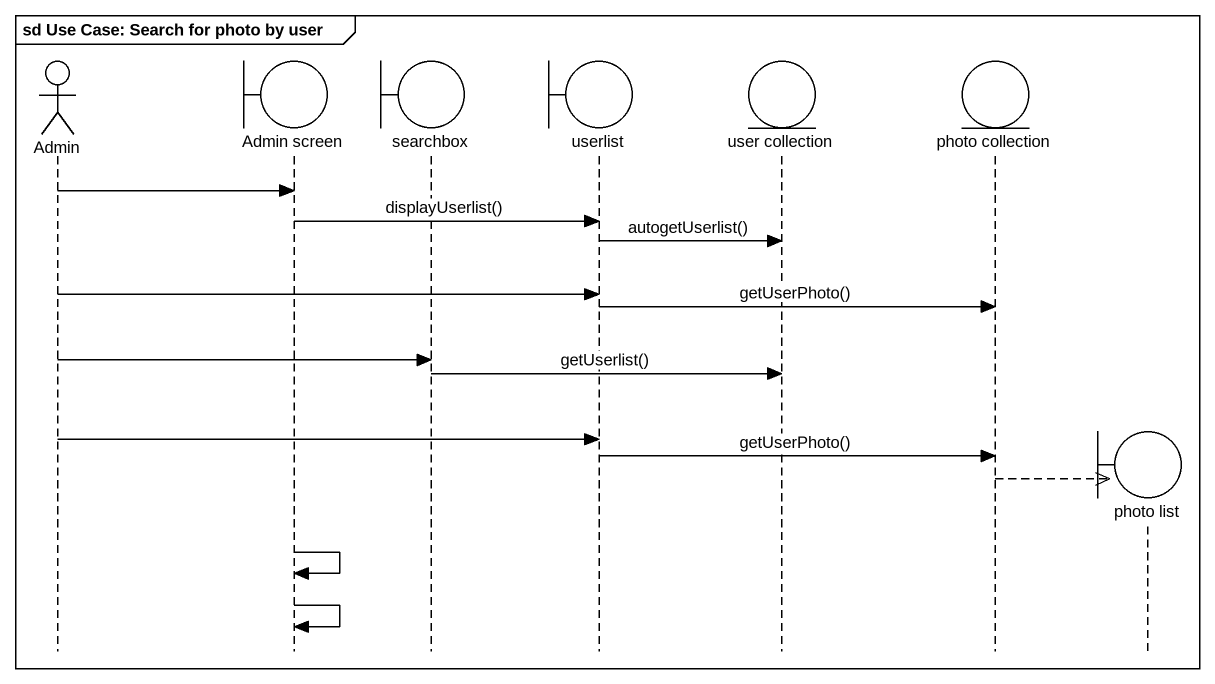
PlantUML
@startuml
mainframe sd Use Case: Search for photo by user
hide footbox
actor Admin
boundary "Admin screen" as Admin_screen
boundary searchbox
boundary userlist
entity "user collection" as user_collection
entity "photo collection" as photo_collection
boundary "photo list" as photo_list

Admin -> Admin_screen
Admin_screen -> userlist : displayUserlist()
userlist -> user_collection : autogetUserlist()
Admin -> userlist
userlist -> photo_collection : getUserPhoto()
Admin -> searchbox
searchbox -> user_collection : getUserlist()
Admin -> userlist
userlist -> photo_collection : getUserPhoto()
photo_collection -->> photo_list **
Admin_screen -> Admin_screen
Admin_screen -> Admin_screen
@enduml
